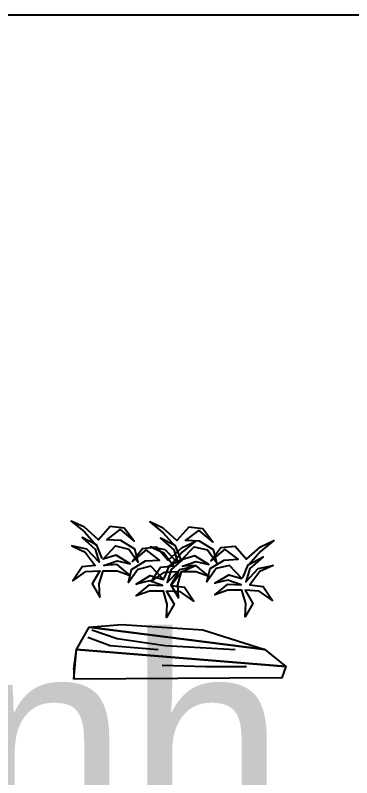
# Model space of a CAD drawing. Header units: inches. Extents: x 131625 to 139700, y 73991 to 80047.
# Drawn here: x 135793 to 137128, y 77019 to 80047 of the extents above; entities that cross this region are included whole.
import ezdxf

# ---------------------------------------------------------------- set-up
doc = ezdxf.new("R2010")
doc.units = ezdxf.units.IN
doc.header["$MEASUREMENT"] = 0
doc.layers.add('0-Frame', color=142, linetype='Continuous')
doc.layers.add('CAY', color=94, linetype='Continuous')
doc.styles.add('HELVECONDENSE', font='ARIAH__.TTF')

# ---------------------------------------------------------------- blocks, each defined once
blk = doc.blocks.new('A$C61E56072')
at = {"layer": 'CAY'}
for points in [[(123.4, 234.9), (101.8, 287.3), (43.2, 318.2), (95.7, 271.9), (111.1, 219.5), (61.7, 271.9), (3.1, 284.2), (55.6, 259.6), (95.7, 207.1), (43.2, 201), (6.2, 145.5), (58.6, 182.5), (114.2, 185.6), (83.3, 133.1), (114.2, 80.7), (111.1, 133.1), (126.5, 185.6), (182.1, 185.6), (234.5, 167.1), (182.1, 210.2), (129.6, 207.1), (182.1, 225.6), (234.5, 213.3), (179, 247.2), (126.5, 231.8), (175.9, 284.2), (228.4, 271.9), (265.4, 219.5), (253.1, 271.9), (197.5, 305.8), (142, 308.9), (194.4, 349), (250, 302.8), (209.9, 355.2), (154.3, 361.3), (108, 308.9), (52.5, 358.3), (0, 382.9), (52.5, 339.8), (98.8, 287.3)], [(435.1, 231.8), (413.5, 284.2), (354.9, 315.1), (407.4, 268.8), (422.8, 216.4), (373.4, 268.8), (314.8, 281.2), (367.3, 256.5), (407.4, 204.1), (354.9, 197.9), (317.9, 142.4), (370.3, 179.4), (425.9, 182.5), (395, 130), (425.9, 77.6), (422.8, 130), (438.2, 182.5), (493.8, 182.5), (546.3, 164), (493.8, 207.1), (441.3, 204.1), (493.8, 222.6), (546.3, 210.2), (490.7, 244.2), (438.2, 228.7), (487.6, 281.2), (540.1, 268.8), (577.1, 216.4), (564.8, 268.8), (509.2, 302.8), (453.7, 305.8), (506.1, 345.9), (561.7, 299.7), (521.6, 352.1), (466, 358.3), (419.7, 305.8), (364.2, 355.2), (311.7, 379.9), (364.2, 336.7), (410.5, 284.2)], [(680.6, 157.3), (702.2, 209.7), (760.9, 240.6), (708.4, 194.3), (693, 141.9), (742.3, 194.3), (801, 206.6), (748.5, 182), (708.4, 129.5), (760.9, 123.4), (797.9, 67.9), (745.4, 104.9), (689.9, 107.9), (720.7, 55.5), (689.9, 3.1), (693, 55.5), (677.5, 107.9), (622, 107.9), (569.5, 89.4), (622, 132.6), (674.4, 129.5), (622, 148), (569.5, 135.7), (625.1, 169.6), (677.5, 154.2), (628.2, 206.6), (575.7, 194.3), (538.7, 141.9), (551, 194.3), (606.5, 228.2), (662.1, 231.3), (609.6, 271.4), (554.1, 225.1), (594.2, 277.6), (649.8, 283.7), (696, 231.3), (751.6, 280.7), (804.1, 305.3), (751.6, 262.1), (705.3, 209.7)], [(368.9, 154.2), (390.5, 206.6), (449.2, 237.5), (396.7, 191.2), (381.3, 138.8), (430.6, 191.2), (489.3, 203.6), (436.8, 178.9), (396.7, 126.4), (449.2, 120.3), (486.2, 64.8), (433.7, 101.8), (378.2, 104.9), (409, 52.4), (378.2, 0), (381.3, 52.4), (365.8, 104.9), (310.3, 104.9), (257.8, 86.4), (310.3, 129.5), (362.7, 126.4), (310.3, 145), (257.8, 132.6), (313.4, 166.5), (365.8, 151.1), (316.4, 203.6), (264, 191.2), (226.9, 138.8), (239.3, 191.2), (294.8, 225.1), (350.4, 228.2), (297.9, 268.3), (242.4, 222.1), (282.5, 274.5), (338.1, 280.7), (384.3, 228.2), (439.9, 277.6), (492.4, 302.2), (439.9, 259.1), (393.6, 206.6)]]:
    blk.add_lwpolyline(points, dxfattribs=at)
blk = doc.blocks.new('A$C7F2C56EF')
at = {"layer": 'CAY'}
for points in [[(0, 39), (11.1, 117), (61.3, 206.1), (189.5, 217.3), (512.8, 195), (758.1, 117), (841.7, 50.1), (825, 5.6)], [(72.5, 195), (172.8, 161.5), (362.3, 133.7), (641, 117)], [(55.7, 167.1), (144.9, 133.7), (334.5, 117)], [(0, 39), (0, 0)], [(351.2, 55.7), (524, 50.1), (685.6, 50.1)]]:
    blk.add_lwpolyline(points, dxfattribs=at)
for points in [[(61.3, 206.1, -20), (189.5, 217.3, -20), (512.8, 195, -20), (758.1, 117, -20)], [(11.1, 117, -20), (61.3, 206.1, -20), (758.1, 117, -20), (841.7, 50.1, -20)], [(0, 0, -20), (11.1, 117, -20), (841.7, 50.1, -20), (825, 5.6, -20)]]:
    blk.add_3dface(points, dxfattribs=at)

msp = doc.modelspace()

# ---------------------------------------------------------------- linework, layer by layer
at = {"layer": '0-Frame'}
msp.add_lwpolyline([(131625.4, 73991.5), (139699.9, 73991.5), (139699.9, 80047.3), (131625.4, 80047.3)], close=True, dxfattribs=at)

# ---------------------------------------------------------------- block references
at = {"layer": 'CAY'}
for name, p in [('A$C61E56072', (136014.8, 77655.8)), ('A$C7F2C56EF', (136024.8, 77411.2))]:
    msp.add_blockref(name, p, dxfattribs=at)

# ---------------------------------------------------------------- texts
at = {"layer": '0-Frame', "color": 134, "style": 'HELVECONDENSE'}
msp.add_text('tonythanh.com', height=840, dxfattribs=at).set_placement((131929.5, 76743.1))

doc.saveas('drawing.dxf')
